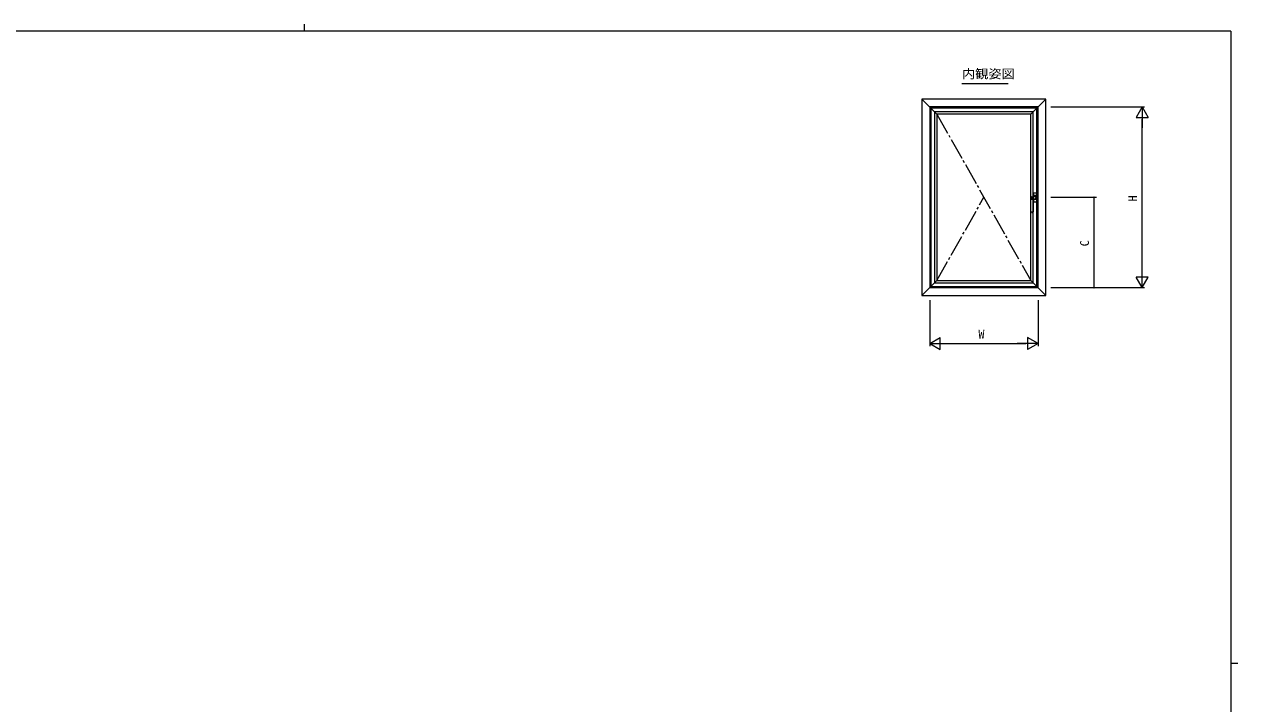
# Model space of a CAD drawing. Units: millimetres on the paper. Extents: x -420 to 373, y -297 to 267.
# Drawn here: x -149 to 355, y -15 to 267 of the extents above; entities that cross this region are included whole.
import ezdxf
from ezdxf.enums import TextEntityAlignment as Align

# ---------------------------------------------------------------- set-up
doc = ezdxf.new("R2010")
doc.units = ezdxf.units.MM
doc.linetypes.add('CHAIN2', pattern=[12, 9, -1, 1, -1])
for name, color, linetype, lineweight in [('0-1_YKK_ZWAK', 7, 'Continuous', 9), ('0-3_YKK_12', 2, 'Continuous', 9), ('0-4_YKK_D', 6, 'Continuous', 9), ('0-5_YKK_A1', 4, 'Continuous', 9)]:
    doc.layers.add(name, color=color, linetype=linetype, lineweight=lineweight)
doc.layers.add('0-2_USER1', color=3, linetype='Continuous')
doc.styles.add('ＭＳ ゴシック', font='')
doc.styles.get('ＭＳ ゴシック').set_extended_font_data('MS Gothic')

msp = doc.modelspace()

# ---------------------------------------------------------------- linework, layer by layer
at = {"layer": '0-1_YKK_ZWAK'}
for p, q in [((-32.686, 267.2), (-32.686, 264.4)), ((352.3, 264.4), (-417.7, 264.4)), ((352.3, 264.4), (352.3, -260.6)), ((352.3, 1.9), (355.1, 1.9))]:
    msp.add_line(p, q, dxfattribs=at)
at = {"layer": '0-3_YKK_12'}
msp.add_line((240.515, 242.643), (259.715, 242.643), dxfattribs=at)
at = {"layer": '0-4_YKK_D'}
for p, q in [((277.391, 232.865), (316.391, 232.865)), ((315.391, 232.865), (312.891, 228.534)), ((315.391, 232.865), (317.891, 228.534)), ((315.391, 232.865), (315.391, 224.204)), ((312.891, 228.534), (317.891, 228.534)), ((315.391, 162.865), (315.391, 227.865)), ((277.391, 195.365), (296.391, 195.365)), ((295.391, 157.865), (295.391, 195.365)), ((315.391, 157.865), (315.391, 166.525)), ((315.391, 157.865), (312.891, 162.195)), ((317.891, 162.195), (312.891, 162.195)), ((315.391, 157.865), (317.891, 162.195)), ((277.391, 157.865), (296.391, 157.865)), ((277.391, 157.865), (316.391, 157.865)), ((227.141, 152.615), (227.141, 133.615)), ((272.141, 152.615), (272.141, 133.615)), ((227.141, 134.615), (231.471, 137.115)), ((231.471, 132.115), (231.471, 137.115)), ((272.141, 134.615), (267.811, 137.115)), ((267.811, 137.115), (267.811, 132.115)), ((227.141, 134.615), (231.471, 132.115)), ((227.141, 134.615), (235.801, 134.615)), ((232.141, 134.615), (267.141, 134.615)), ((272.141, 134.615), (263.48, 134.615)), ((272.141, 134.615), (267.811, 132.115))]:
    msp.add_line(p, q, dxfattribs=at)
for centre, start, end in [((295.391, 195.365), 90, 270), ((295.391, 195.365), 270, 90), ((295.391, 157.865), 90, 270), ((295.391, 157.865), 270, 90)]:
    msp.add_arc(centre, 0.106, start, end, dxfattribs=at)
at = {"layer": '0-5_YKK_A1'}
for p, q in [((223.891, 236.115), (230.141, 229.865)), ((269.141, 229.865), (275.391, 236.115)), ((270.231, 196.465), (270.231, 197.14)), ((270.251, 196.19), (270.251, 197.14)), ((270.306, 197.215), (271.556, 197.215)), ((270.306, 197.198), (271.556, 197.198)), ((271.611, 196.19), (271.611, 197.14)), ((271.631, 196.465), (271.631, 197.14)), ((269.099, 195.346), (269.099, 194.615)), ((269.099, 194.615), (270.076, 194.615)), ((269.099, 190.406), (269.099, 194.59)), ((269.102, 194.59), (269.099, 194.59)), ((269.099, 194.59), (269.099, 194.59)), ((269.113, 194.592), (269.102, 194.59)), ((269.141, 194.593), (269.141, 194.615)), ((269.163, 194.615), (269.163, 195.207)), ((269.163, 189.444), (269.163, 194.593)), ((270.049, 194.593), (269.212, 194.593)), ((269.631, 195.622), (270.245, 195.853)), ((270.151, 195.364), (270.099, 195.312)), ((270.099, 194.619), (270.099, 195.312)), ((270.099, 189.444), (270.099, 194.593)), ((270.137, 194.618), (270.124, 194.623)), ((270.137, 194.618), (271.131, 194.79)), ((270.137, 194.618), (270.137, 194.593)), ((270.141, 194.593), (270.141, 194.618)), ((270.149, 194.628), (270.151, 194.627)), ((270.931, 195.549), (270.151, 195.364)), ((270.151, 195.364), (270.151, 194.627)), ((270.151, 194.627), (271.128, 194.806)), ((270.162, 194.59), (270.162, 190.406)), ((270.162, 194.59), (270.162, 194.59)), ((270.231, 196.465), (270.244, 196.465)), ((270.231, 196.315), (270.231, 196.415)), ((270.231, 196.415), (270.244, 196.415)), ((270.231, 196.315), (270.244, 196.315)), ((270.231, 196.14), (270.231, 196.265)), ((270.231, 196.265), (270.244, 196.265)), ((270.231, 196.14), (270.248, 196.14)), ((270.242, 196.109), (270.231, 196.115)), ((270.231, 195.847), (270.231, 196.115)), ((270.231, 194.615), (270.231, 194.634)), ((270.242, 194.62), (270.231, 194.615)), ((270.231, 194.59), (270.248, 194.59)), ((270.231, 194.59), (270.231, 194.465)), ((270.231, 194.465), (270.244, 194.465)), ((270.231, 194.415), (270.244, 194.415)), ((270.231, 194.415), (270.231, 194.315)), ((270.231, 194.315), (270.244, 194.315)), ((270.231, 194.265), (270.244, 194.265)), ((270.231, 194.265), (270.231, 193.59)), ((270.251, 194.539), (270.251, 193.59)), ((270.256, 196.14), (270.256, 196.115)), ((270.273, 196.115), (270.256, 196.115)), ((270.256, 194.59), (270.256, 194.615)), ((270.273, 194.615), (270.256, 194.615)), ((270.273, 196.115), (270.323, 196.115)), ((270.273, 194.615), (270.323, 194.615)), ((270.306, 193.531), (271.556, 193.531)), ((270.306, 193.515), (271.556, 193.515)), ((270.317, 196.115), (270.317, 196.114)), ((270.317, 196.114), (270.342, 196.114)), ((270.317, 196.108), (271.544, 196.108)), ((270.317, 194.622), (271.544, 194.622)), ((270.317, 194.615), (270.342, 194.615)), ((270.317, 194.615), (270.317, 194.615)), ((271.538, 196.115), (270.323, 196.115)), ((271.538, 194.615), (270.323, 194.615)), ((270.342, 196.114), (270.342, 196.115)), ((270.342, 196.114), (270.346, 196.112)), ((270.342, 194.615), (270.346, 194.617)), ((270.342, 194.615), (270.342, 194.615)), ((270.411, 195.94), (270.931, 195.94)), ((271.44, 196.11), (270.422, 196.11)), ((271.44, 194.619), (270.422, 194.619)), ((271.491, 194.998), (271.491, 195.624)), ((271.506, 195.723), (271.506, 194.993)), ((271.519, 196.114), (271.515, 196.112)), ((271.519, 194.615), (271.515, 194.617)), ((271.519, 196.115), (271.519, 196.114)), ((271.519, 196.114), (271.544, 196.114)), ((271.519, 194.615), (271.544, 194.615)), ((271.519, 194.615), (271.519, 194.615)), ((271.538, 196.14), (271.613, 196.14)), ((271.538, 196.115), (271.588, 196.115)), ((271.538, 194.615), (271.588, 194.615)), ((271.538, 194.59), (271.613, 194.59)), ((271.544, 196.114), (271.546, 196.115)), ((271.544, 196.114), (271.544, 196.115)), ((271.544, 194.615), (271.546, 194.615)), ((271.544, 194.615), (271.544, 194.615)), ((271.611, 194.539), (271.611, 193.59)), ((271.613, 196.14), (271.631, 196.14)), ((271.613, 194.59), (271.631, 194.59)), ((271.631, 196.465), (271.617, 196.465)), ((271.631, 196.415), (271.617, 196.415)), ((271.631, 196.315), (271.617, 196.315)), ((271.631, 196.265), (271.617, 196.265)), ((271.631, 194.465), (271.617, 194.465)), ((271.631, 194.415), (271.617, 194.415)), ((271.631, 194.315), (271.617, 194.315)), ((271.631, 194.265), (271.617, 194.265)), ((271.631, 196.315), (271.631, 196.415)), ((271.631, 196.14), (271.631, 196.265)), ((271.631, 194.615), (271.631, 196.115)), ((271.631, 194.59), (271.631, 194.465)), ((271.631, 194.415), (271.631, 194.315)), ((271.631, 194.265), (271.631, 193.59)), ((269.099, 190.406), (269.099, 190.406)), ((269.099, 189.382), (269.099, 190.354)), ((269.099, 190.354), (269.099, 190.354)), ((270.158, 189.353), (270.158, 189.351)), ((270.162, 190.406), (270.162, 190.406)), ((270.163, 190.354), (270.162, 190.354)), ((270.163, 190.354), (270.163, 189.382)), ((223.891, 154.615), (230.141, 160.865)), ((269.141, 160.865), (275.391, 154.615))]:
    msp.add_line(p, q, dxfattribs=at)
at = {"layer": '0-5_YKK_A1', "linetype": 'CHAIN2'}
for p, q in [((230.141, 229.865), (269.141, 160.865)), ((230.141, 160.865), (249.641, 195.365))]:
    msp.add_line(p, q, dxfattribs=at)
at = {"layer": '0-5_YKK_A1'}
for points in [[(223.891, 154.615), (275.391, 154.615), (275.391, 236.115), (223.891, 236.115)], [(227.141, 232.865), (227.141, 157.865), (272.141, 157.865), (272.141, 232.865)], [(227.591, 158.315), (271.691, 158.315), (271.691, 232.415), (227.591, 232.415)]]:
    msp.add_lwpolyline(points, close=True, dxfattribs=at)
for points in [[(275.391, 157.865), (275.391, 236.115), (227.141, 236.115)], [(270.141, 195.813), (270.141, 230.865), (229.141, 230.865), (229.141, 159.865)], [(269.141, 195.412), (269.141, 229.865), (230.141, 229.865), (230.141, 160.865)], [(269.099, 195.346), (269.106, 195.279), (269.113, 195.212)], [(269.113, 195.212), (269.118, 195.205), (269.132, 195.202), (269.152, 195.205), (269.177, 195.212), (269.207, 195.224), (269.212, 195.226)], [(269.212, 194.593), (269.193, 194.593), (269.175, 194.593), (269.158, 194.593), (269.143, 194.593), (269.131, 194.593), (269.121, 194.593), (269.115, 194.592), (269.113, 194.592)], [(269.212, 195.226), (269.418, 195.29), (269.631, 195.312), (270.099, 195.312)], [(270.149, 194.592), (270.146, 194.592), (270.14, 194.593), (270.131, 194.593), (270.118, 194.593), (270.103, 194.593), (270.086, 194.593), (270.068, 194.593), (270.049, 194.593)], [(270.073, 194.615), (270.127, 194.624), (270.149, 194.628)], [(270.076, 194.615), (270.11, 194.621), (270.124, 194.623)], [(270.137, 194.618), (270.137, 194.618), (270.137, 194.618)], [(270.162, 194.59), (270.159, 194.59), (270.149, 194.592)], [(270.317, 196.114), (270.316, 196.115), (270.231, 196.115)], [(270.317, 194.615), (270.316, 194.615), (270.231, 194.615)], [(270.317, 196.108), (270.303, 196.108), (270.289, 196.108), (270.276, 196.108), (270.265, 196.108), (270.256, 196.108), (270.249, 196.108), (270.244, 196.109), (270.242, 196.109)], [(270.317, 194.622), (270.303, 194.622), (270.289, 194.621), (270.276, 194.621), (270.265, 194.621), (270.256, 194.621), (270.249, 194.621), (270.244, 194.62), (270.242, 194.62)], [(270.337, 195.908), (270.3, 195.878), (270.245, 195.853)], [(270.248, 196.14), (270.323, 196.14), (271.538, 196.14)], [(270.248, 194.59), (270.323, 194.59), (271.538, 194.59)], [(270.346, 196.112), (270.348, 196.111), (270.353, 196.111), (270.36, 196.111), (270.369, 196.111), (270.381, 196.111), (270.393, 196.111), (270.407, 196.11), (270.422, 196.11)], [(270.346, 194.617), (270.348, 194.618), (270.353, 194.618), (270.36, 194.618), (270.369, 194.618), (270.381, 194.618), (270.393, 194.619), (270.407, 194.619), (270.422, 194.619)], [(270.931, 195.549), (271.087, 195.574), (271.241, 195.576)], [(271.241, 194.833), (271.185, 194.818), (271.128, 194.806)], [(271.491, 195.624), (271.482, 195.6), (271.461, 195.583), (271.428, 195.574), (271.383, 195.57), (271.327, 195.571), (271.263, 195.574), (271.241, 195.576)], [(271.241, 194.833), (271.314, 194.857), (271.379, 194.883), (271.429, 194.906), (271.435, 194.908)], [(271.44, 196.11), (271.454, 196.11), (271.468, 196.111), (271.481, 196.111), (271.492, 196.111), (271.501, 196.111), (271.508, 196.111), (271.513, 196.111), (271.515, 196.112)], [(271.44, 194.619), (271.454, 194.619), (271.468, 194.619), (271.481, 194.618), (271.492, 194.618), (271.501, 194.618), (271.508, 194.618), (271.513, 194.618), (271.515, 194.617)], [(271.491, 195.624), (271.497, 195.685), (271.503, 195.746)], [(271.619, 196.109), (271.617, 196.109), (271.613, 196.108), (271.606, 196.108), (271.596, 196.108), (271.585, 196.108), (271.572, 196.108), (271.559, 196.108), (271.544, 196.108)], [(271.619, 194.62), (271.617, 194.62), (271.613, 194.621), (271.606, 194.621), (271.596, 194.621), (271.585, 194.621), (271.572, 194.621), (271.559, 194.622), (271.544, 194.622)], [(271.619, 196.109), (271.631, 196.115), (271.546, 196.115)], [(271.619, 194.62), (271.631, 194.615), (271.546, 194.615)], [(271.606, 196.14), (271.606, 196.115), (271.588, 196.115)], [(271.606, 194.59), (271.606, 194.615), (271.588, 194.615)], [(229.141, 159.865), (270.141, 159.865), (270.141, 189.315)], [(230.141, 160.865), (269.141, 160.865), (269.141, 189.29)], [(269.099, 190.354), (269.099, 190.357), (269.099, 190.406)], [(269.631, 189.115), (269.611, 189.115), (269.561, 189.118), (269.511, 189.123), (269.465, 189.131), (269.42, 189.142), (269.377, 189.155), (269.335, 189.17), (269.295, 189.187), (269.262, 189.203), (269.231, 189.22), (269.2, 189.24), (269.171, 189.261), (269.145, 189.285), (269.128, 189.305), (269.116, 189.323), (269.107, 189.341), (269.099, 189.382)], [(269.631, 189.115), (269.65, 189.115), (269.7, 189.118), (269.75, 189.123), (269.796, 189.131), (269.841, 189.142), (269.885, 189.155), (269.927, 189.17), (269.967, 189.187), (269.999, 189.203), (270.03, 189.22), (270.061, 189.24), (270.09, 189.261), (270.116, 189.285), (270.133, 189.305), (270.145, 189.323), (270.154, 189.341), (270.163, 189.382)], [(270.162, 190.406), (270.162, 190.395), (270.163, 190.354)]]:
    msp.add_lwpolyline(points, dxfattribs=at)
for centre, radius, start, end in [((270.306, 197.14), 0.0749, 89.9857, 180.01428), ((271.556, 197.14), 0.0749, 359.9857, 90.01428), ((269.229, 195.31), 0.135, 116.4919, 164.48589), ((269.664, 194.741), 0.849, 107.88213, 125.69209), ((267.661, 201.327), 6.035, 286.7812, 289.04893), ((270.231, 196.44), 0.025, 90, 270), ((270.231, 196.29), 0.025, 90, 270), ((270.231, 194.44), 0.025, 90, 270), ((270.231, 194.29), 0.025, 90, 270), ((270.306, 193.59), 0.0749, 179.9857, 270.01428), ((269.899, 196.44), 0.346, 355.8605, 4.13948), ((269.899, 196.29), 0.346, 355.8605, 4.13948), ((269.899, 194.44), 0.346, 355.8605, 4.13948), ((269.899, 194.29), 0.346, 355.8605, 4.13948), ((270.411, 195.84), 0.1, 90, 137.13098), ((270.931, 194.815), 1.125, 62.39232, 90), ((270.916, 195.894), 1.125, 281.00354, 301.61459), ((271.391, 194.998), 0.1, 296.31184, 0), ((271.406, 195.723), 0.1, 0, 62.39232), ((271.406, 194.993), 0.1, 298.51752, 0), ((271.556, 193.59), 0.0749, 269.9857, 0.01428), ((271.963, 196.44), 0.346, 175.8605, 184.13948), ((271.963, 196.29), 0.346, 175.8605, 184.13948), ((271.963, 194.44), 0.346, 175.8605, 184.13948), ((271.963, 194.29), 0.346, 175.8605, 184.13948), ((271.631, 196.44), 0.025, 270, 90), ((271.631, 196.29), 0.025, 270, 90), ((271.631, 194.44), 0.025, 270, 90), ((271.631, 194.29), 0.025, 270, 90), ((269.263, 189.444), 0.1, 180, 248.95508), ((269.631, 190.4), 1.125, 248.81363, 291.04491), ((269.999, 189.444), 0.1, 291.04491, 0)]:
    msp.add_arc(centre, radius, start, end, dxfattribs=at)

# ---------------------------------------------------------------- texts
at = {"layer": '0-2_USER1', "style": 'ＭＳ ゴシック', "width": 1.1}
msp.add_text('内観姿図', height=3.666, dxfattribs=at).set_placement((240.515, 243.643), align=Align.BOTTOM_LEFT)
at = {"layer": '0-4_YKK_D', "color": 3, "style": 'ＭＳ ゴシック'}
for s, p in [('H', (314.391, 193.64)), ('C', (294.391, 175.021))]:
    msp.add_text(s, height=3.666, rotation=90, dxfattribs=at).set_placement(p, align=Align.BOTTOM_LEFT)
msp.add_text('W', height=3.666, dxfattribs=at).set_placement((247.372, 135.615), align=Align.BOTTOM_LEFT)

doc.saveas('drawing.dxf')
